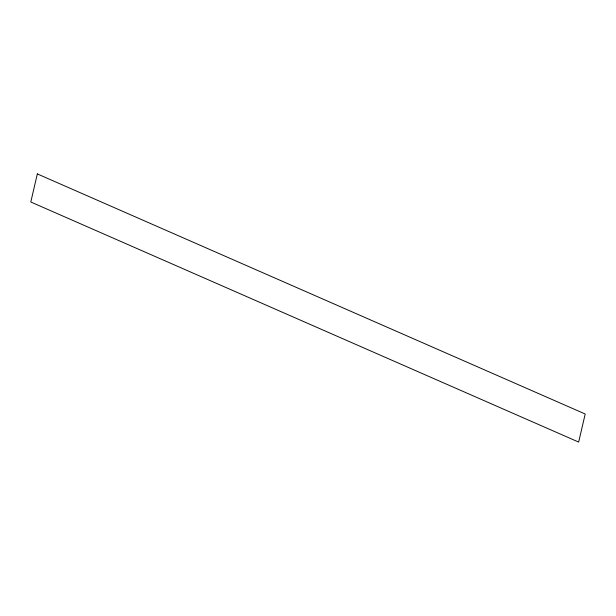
<?xml version="1.0" encoding="UTF-8"?>
<svg xmlns="http://www.w3.org/2000/svg" width="616" height="616" viewBox="0 0 616 616"><rect width="100%" height="100%" fill="white"/><g stroke="black" fill="none" stroke-linecap="round" stroke-linejoin="round"><path stroke-width="0.92" d="M37.337 173.92L30.8 202.002L578.663 442.08L585.2 413.998L37.337 173.92"/></g></svg>
